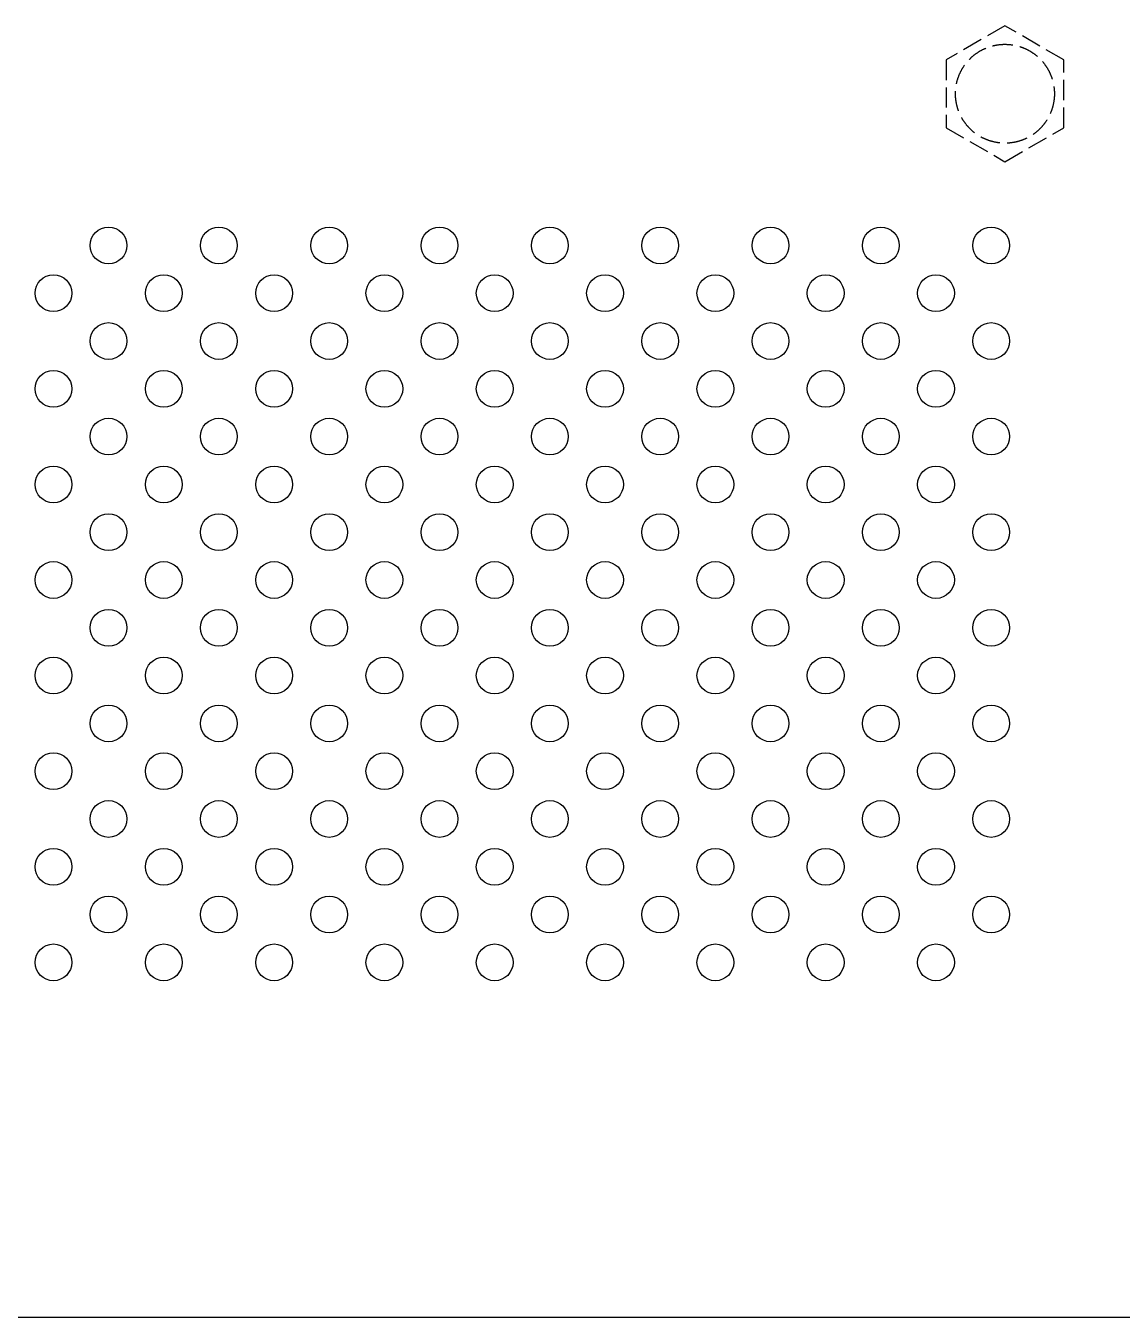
# Model space of a CAD drawing. Extents: x 184 to 644, y -178 to 161.
# Drawn here: x 355.5 to 415.1, y -178.5 to -108.3 of the extents above; entities that cross this region are included whole.
import ezdxf

# ---------------------------------------------------------------- set-up
doc = ezdxf.new("R2010")
doc.units = 0
doc.layers.add('BLACK', color=7, linetype='CONTINUOUS')

msp = doc.modelspace()

# ---------------------------------------------------------------- linework, layer by layer
at = {"layer": 'BLACK', "linetype": 'CONTINUOUS'}
for p, q in [((408.75, -108.254958), (407.797372, -108.804958)), ((409.351924, -108.602479), (408.75, -108.254958)), ((410.650962, -109.352479), (409.698334, -108.802479)), ((407.450962, -109.004958), (406.498334, -109.554958)), ((407.472439, -109.582736), (407.493146, -109.571677)), ((407.493146, -109.571677), (407.513949, -109.5608)), ((407.513949, -109.5608), (407.534845, -109.550105)), ((407.534845, -109.550105), (407.555834, -109.539592)), ((407.555834, -109.539592), (407.576914, -109.529263)), ((407.576914, -109.529263), (407.598083, -109.519118)), ((407.598083, -109.519118), (407.61934, -109.509158)), ((407.61934, -109.509158), (407.640684, -109.499384)), ((407.640684, -109.499384), (407.662111, -109.489797)), ((407.662111, -109.489797), (407.683622, -109.480397)), ((407.683622, -109.480397), (407.702164, -109.472473)), ((408.080777, -109.344575), (408.103538, -109.338834)), ((408.103538, -109.338834), (408.126349, -109.333292)), ((408.126349, -109.333292), (408.149208, -109.327949)), ((408.149208, -109.327949), (408.172112, -109.322806)), ((408.172112, -109.322806), (408.195061, -109.317864)), ((408.195061, -109.317864), (408.218051, -109.313121)), ((408.218051, -109.313121), (408.241082, -109.308579)), ((408.241082, -109.308579), (408.264152, -109.304239)), ((408.264152, -109.304239), (408.287259, -109.3001)), ((408.287259, -109.3001), (408.310401, -109.296163)), ((408.310401, -109.296163), (408.333577, -109.292428)), ((408.333577, -109.292428), (408.356784, -109.288895)), ((408.356784, -109.288895), (408.380021, -109.285565)), ((408.380021, -109.285565), (408.403286, -109.282438)), ((408.403286, -109.282438), (408.426578, -109.279513)), ((408.426578, -109.279513), (408.449895, -109.276793)), ((408.449895, -109.276793), (408.473234, -109.274276)), ((408.473234, -109.274276), (408.496594, -109.271962)), ((408.496594, -109.271962), (408.519974, -109.269853)), ((408.519974, -109.269853), (408.543371, -109.267948)), ((408.543371, -109.267948), (408.566784, -109.266247)), ((408.566784, -109.266247), (408.590211, -109.26475)), ((408.590211, -109.26475), (408.61365, -109.263458)), ((408.61365, -109.263458), (408.637099, -109.26237)), ((408.637099, -109.26237), (408.660557, -109.261487)), ((408.660557, -109.261487), (408.684022, -109.260809)), ((408.684022, -109.260809), (408.707492, -109.260336)), ((408.707492, -109.260336), (408.730965, -109.260067)), ((408.730965, -109.260067), (408.754439, -109.260004)), ((408.754439, -109.260004), (408.777913, -109.260145)), ((408.777913, -109.260145), (408.801386, -109.260491)), ((408.801386, -109.260491), (408.824854, -109.261042)), ((408.824854, -109.261042), (408.848316, -109.261797)), ((408.848316, -109.261797), (408.871771, -109.262758)), ((408.871771, -109.262758), (408.895217, -109.263923)), ((408.895217, -109.263923), (408.918651, -109.265292)), ((408.918651, -109.265292), (408.942073, -109.266866)), ((408.942073, -109.266866), (408.96548, -109.268644)), ((408.96548, -109.268644), (408.988871, -109.270627)), ((408.988871, -109.270627), (409.012244, -109.272813)), ((409.012244, -109.272813), (409.035596, -109.275204)), ((409.035596, -109.275204), (409.058927, -109.277798)), ((409.058927, -109.277798), (409.082234, -109.280596)), ((409.082234, -109.280596), (409.105516, -109.283596)), ((409.105516, -109.283596), (409.128771, -109.2868)), ((409.128771, -109.2868), (409.151997, -109.290207)), ((409.151997, -109.290207), (409.171924, -109.293295)), ((409.560863, -109.385122), (409.583215, -109.392295)), ((409.583215, -109.392295), (409.605503, -109.399664)), ((409.605503, -109.399664), (409.627726, -109.407226)), ((409.627726, -109.407226), (409.649882, -109.414983)), ((409.649882, -109.414983), (409.67197, -109.422932)), ((409.67197, -109.422932), (409.693987, -109.431074)), ((409.693987, -109.431074), (409.715933, -109.439408)), ((409.715933, -109.439408), (409.737805, -109.447932)), ((409.737805, -109.447932), (409.759601, -109.456648)), ((409.759601, -109.456648), (409.781321, -109.465553)), ((409.781321, -109.465553), (409.802963, -109.474648)), ((409.802963, -109.474648), (409.824524, -109.483931)), ((409.824524, -109.483931), (409.846003, -109.493401)), ((409.846003, -109.493401), (409.867399, -109.503059)), ((409.867399, -109.503059), (409.88871, -109.512903)), ((409.88871, -109.512903), (409.909934, -109.522933)), ((409.909934, -109.522933), (409.931069, -109.533148)), ((409.931069, -109.533148), (409.952115, -109.543546)), ((409.952115, -109.543546), (409.973069, -109.554128)), ((409.973069, -109.554128), (409.993931, -109.564893)), ((409.993931, -109.564893), (410.014697, -109.575839)), ((410.014697, -109.575839), (410.035367, -109.586966)), ((411.95, -110.102479), (410.997372, -109.552479)), ((406.151924, -109.754958), (405.55, -110.102479)), ((405.55, -110.102479), (405.55, -111.202479)), ((406.803443, -110.093386), (406.819719, -110.07647)), ((406.819719, -110.07647), (406.836142, -110.059697)), ((406.836142, -110.059697), (406.85271, -110.043067)), ((406.85271, -110.043067), (406.869424, -110.026583)), ((406.869424, -110.026583), (406.88628, -110.010245)), ((406.88628, -110.010245), (406.903278, -109.994056)), ((406.903278, -109.994056), (406.920417, -109.978015)), ((406.920417, -109.978015), (406.937695, -109.962124)), ((406.937695, -109.962124), (406.955112, -109.946384)), ((406.955112, -109.946384), (406.972665, -109.930797)), ((406.972665, -109.930797), (406.990353, -109.915364)), ((406.990353, -109.915364), (407.008175, -109.900086)), ((407.008175, -109.900086), (407.02613, -109.884964)), ((407.02613, -109.884964), (407.044217, -109.869999)), ((407.044217, -109.869999), (407.062433, -109.855193)), ((407.062433, -109.855193), (407.080777, -109.840546)), ((407.080777, -109.840546), (407.099249, -109.82606)), ((407.099249, -109.82606), (407.117847, -109.811735)), ((407.117847, -109.811735), (407.136568, -109.797574)), ((407.136568, -109.797574), (407.155413, -109.783576)), ((407.155413, -109.783576), (407.174379, -109.769743)), ((407.174379, -109.769743), (407.193465, -109.756077)), ((407.193465, -109.756077), (407.21267, -109.742577)), ((407.21267, -109.742577), (407.231992, -109.729246)), ((407.231992, -109.729246), (407.251429, -109.716083)), ((407.251429, -109.716083), (407.27098, -109.703091)), ((407.27098, -109.703091), (407.290644, -109.69027)), ((407.290644, -109.69027), (407.31042, -109.677621)), ((407.31042, -109.677621), (407.330304, -109.665145)), ((407.330304, -109.665145), (407.350297, -109.652843)), ((407.350297, -109.652843), (407.370397, -109.640715)), ((407.370397, -109.640715), (407.390601, -109.628764)), ((407.390601, -109.628764), (407.41091, -109.61699)), ((407.41091, -109.61699), (407.43132, -109.605393)), ((407.43132, -109.605393), (407.45183, -109.593975)), ((407.45183, -109.593975), (407.472439, -109.582736)), ((410.035367, -109.586966), (410.055939, -109.598272)), ((410.055939, -109.598272), (410.076412, -109.609758)), ((410.076412, -109.609758), (410.096784, -109.621422)), ((410.096784, -109.621422), (410.117053, -109.633264)), ((410.117053, -109.633264), (410.137218, -109.645282)), ((410.137218, -109.645282), (410.157277, -109.657475)), ((410.157277, -109.657475), (410.177229, -109.669843)), ((410.177229, -109.669843), (410.197073, -109.682384)), ((410.197073, -109.682384), (410.216806, -109.695099)), ((410.216806, -109.695099), (410.236428, -109.707985)), ((410.236428, -109.707985), (410.255936, -109.721041)), ((410.255936, -109.721041), (410.27533, -109.734268)), ((410.27533, -109.734268), (410.294608, -109.747663)), ((410.294608, -109.747663), (410.313767, -109.761226)), ((410.313767, -109.761226), (410.332808, -109.774956)), ((410.332808, -109.774956), (410.351729, -109.788851)), ((410.351729, -109.788851), (410.370527, -109.802911)), ((410.370527, -109.802911), (410.389202, -109.817134)), ((410.389202, -109.817134), (410.407752, -109.83152)), ((410.407752, -109.83152), (410.426176, -109.846067)), ((410.426176, -109.846067), (410.444472, -109.860774)), ((410.444472, -109.860774), (410.462639, -109.875641)), ((410.462639, -109.875641), (410.480676, -109.890665)), ((410.480676, -109.890665), (410.498581, -109.905846)), ((410.498581, -109.905846), (410.513855, -109.919011)), ((410.795285, -110.202742), (410.810454, -110.220657)), ((410.810454, -110.220657), (410.825467, -110.238703)), ((410.825467, -110.238703), (410.840322, -110.25688)), ((410.840322, -110.25688), (410.855017, -110.275186)), ((410.855017, -110.275186), (410.869552, -110.293619)), ((411.95, -110.797521), (411.95, -110.102479)), ((406.233588, -110.999332), (406.24198, -110.977409)), ((406.24198, -110.977409), (406.250563, -110.955559)), ((406.250563, -110.955559), (406.259336, -110.933786)), ((406.259336, -110.933786), (406.268299, -110.91209)), ((406.268299, -110.91209), (406.27745, -110.890472)), ((406.27745, -110.890472), (406.286791, -110.868936)), ((406.286791, -110.868936), (406.296318, -110.847482)), ((406.296318, -110.847482), (406.306033, -110.826112)), ((406.306033, -110.826112), (406.315934, -110.804827)), ((406.315934, -110.804827), (406.32602, -110.78363)), ((406.32602, -110.78363), (406.33629, -110.762521)), ((406.33629, -110.762521), (406.346745, -110.741503)), ((406.346745, -110.741503), (406.357382, -110.720577)), ((406.357382, -110.720577), (406.368202, -110.699745)), ((406.368202, -110.699745), (406.379203, -110.679007)), ((406.379203, -110.679007), (406.390385, -110.658367)), ((406.390385, -110.658367), (406.401746, -110.637825)), ((406.401746, -110.637825), (406.413286, -110.617383)), ((406.413286, -110.617383), (406.425004, -110.597042)), ((406.425004, -110.597042), (406.4369, -110.576804)), ((406.4369, -110.576804), (406.448971, -110.556671)), ((406.448971, -110.556671), (406.461217, -110.536644)), ((406.461217, -110.536644), (406.473638, -110.516725)), ((406.473638, -110.516725), (406.486232, -110.496915)), ((406.486232, -110.496915), (406.498999, -110.477215)), ((406.498999, -110.477215), (406.511937, -110.457628)), ((406.511937, -110.457628), (406.525046, -110.438154)), ((406.525046, -110.438154), (406.538323, -110.418796)), ((406.538323, -110.418796), (406.549864, -110.40226)), ((410.869552, -110.293619), (410.883926, -110.312178)), ((410.883926, -110.312178), (410.898137, -110.330862)), ((410.898137, -110.330862), (410.912185, -110.34967)), ((410.912185, -110.34967), (410.926068, -110.368599)), ((410.926068, -110.368599), (410.939785, -110.387649)), ((410.939785, -110.387649), (410.953336, -110.406818)), ((410.953336, -110.406818), (410.966718, -110.426104)), ((410.966718, -110.426104), (410.979932, -110.445506)), ((410.979932, -110.445506), (410.992976, -110.465023)), ((410.992976, -110.465023), (411.00585, -110.484653)), ((411.00585, -110.484653), (411.018551, -110.504395)), ((411.018551, -110.504395), (411.03108, -110.524246)), ((411.03108, -110.524246), (411.043435, -110.544206)), ((411.043435, -110.544206), (411.055615, -110.564274)), ((411.055615, -110.564274), (411.06762, -110.584447)), ((411.06762, -110.584447), (411.079449, -110.604723)), ((411.079449, -110.604723), (411.091099, -110.625103)), ((411.091099, -110.625103), (411.102572, -110.645583)), ((411.102572, -110.645583), (411.113866, -110.666162)), ((411.113866, -110.666162), (411.124979, -110.686839)), ((411.124979, -110.686839), (411.135912, -110.707613)), ((411.135912, -110.707613), (411.146662, -110.728481)), ((411.146662, -110.728481), (411.157231, -110.749442)), ((411.157231, -110.749442), (411.167616, -110.770494)), ((411.167616, -110.770494), (411.177817, -110.791637)), ((411.177817, -110.791637), (411.187833, -110.812867)), ((411.187833, -110.812867), (411.197663, -110.834184)), ((411.197663, -110.834184), (411.207307, -110.855587)), ((411.207307, -110.855587), (411.216764, -110.877072)), ((411.216764, -110.877072), (411.226033, -110.898639)), ((411.226033, -110.898639), (411.235114, -110.920286)), ((411.235114, -110.920286), (411.244005, -110.942012)), ((411.244005, -110.942012), (411.252706, -110.963814)), ((411.252706, -110.963814), (411.261217, -110.985692)), ((411.261217, -110.985692), (411.269536, -111.007643)), ((405.55, -111.602479), (405.55, -112.702479)), ((406.115852, -111.40469), (406.120711, -111.381724)), ((406.120711, -111.381724), (406.12577, -111.358801)), ((406.12577, -111.358801), (406.131029, -111.335923)), ((406.131029, -111.335923), (406.136487, -111.313092)), ((406.136487, -111.313092), (406.142145, -111.290309)), ((406.142145, -111.290309), (406.148001, -111.267577)), ((406.148001, -111.267577), (406.154055, -111.244896)), ((406.154055, -111.244896), (406.160307, -111.222269)), ((406.160307, -111.222269), (406.166757, -111.199698)), ((406.166757, -111.199698), (406.173402, -111.177184)), ((406.173402, -111.177184), (406.180245, -111.154728)), ((406.180245, -111.154728), (406.187282, -111.132334)), ((406.187282, -111.132334), (406.194515, -111.110001)), ((406.194515, -111.110001), (406.201943, -111.087733)), ((406.201943, -111.087733), (406.209565, -111.06553)), ((406.209565, -111.06553), (406.21738, -111.043394)), ((406.21738, -111.043394), (406.225388, -111.021328)), ((406.225388, -111.021328), (406.233588, -110.999332)), ((411.269536, -111.007643), (411.277664, -111.029666)), ((411.277664, -111.029666), (411.285599, -111.051758)), ((411.285599, -111.051758), (411.293341, -111.07392)), ((411.293341, -111.07392), (411.300889, -111.096147)), ((411.300889, -111.096147), (411.308243, -111.11844)), ((411.308243, -111.11844), (411.315402, -111.140797)), ((411.315402, -111.140797), (411.321396, -111.16005)), ((411.410052, -111.549724), (411.413444, -111.572952)), ((411.413444, -111.572952), (411.416633, -111.596209)), ((411.416633, -111.596209), (411.419619, -111.619493)), ((411.419619, -111.619493), (411.422401, -111.642802)), ((411.422401, -111.642802), (411.42498, -111.666134)), ((411.42498, -111.666134), (411.427356, -111.689489)), ((411.427356, -111.689489), (411.429527, -111.712862)), ((411.95, -112.297521), (411.95, -111.197521)), ((406.060025, -111.938422), (406.060228, -111.914949)), ((406.060026, -111.961897), (406.060025, -111.938422)), ((406.060233, -111.985371), (406.060026, -111.961897)), ((406.060228, -111.914949), (406.060637, -111.891478)), ((406.060644, -112.008842), (406.060233, -111.985371)), ((406.060637, -111.891478), (406.06125, -111.868011)), ((406.06126, -112.032308), (406.060644, -112.008842)), ((406.06125, -111.868011), (406.062068, -111.844551)), ((406.06208, -112.055769), (406.06126, -112.032308)), ((406.062068, -111.844551), (406.06309, -111.821098)), ((406.063106, -112.079221), (406.06208, -112.055769)), ((406.06309, -111.821098), (406.064132, -111.800961)), ((406.064335, -112.102663), (406.063106, -112.079221)), ((406.06577, -112.126094), (406.064335, -112.102663)), ((406.067409, -112.149511), (406.06577, -112.126094)), ((406.069252, -112.172913), (406.067409, -112.149511)), ((406.071299, -112.196298), (406.069252, -112.172913)), ((406.073551, -112.219665), (406.071299, -112.196298)), ((406.076006, -112.243011), (406.073551, -112.219665)), ((406.078665, -112.266334), (406.076006, -112.243011)), ((406.081527, -112.289634), (406.078665, -112.266334)), ((406.084592, -112.312907), (406.081527, -112.289634)), ((406.087861, -112.336153), (406.084592, -112.312907)), ((406.091332, -112.35937), (406.087861, -112.336153)), ((406.095005, -112.382555), (406.091332, -112.35937)), ((406.098881, -112.405708), (406.095005, -112.382555)), ((411.406882, -112.370809), (411.403108, -112.393978)), ((411.410453, -112.347607), (411.406882, -112.370809)), ((411.413821, -112.324376), (411.410453, -112.347607)), ((411.416987, -112.301115), (411.413821, -112.324376)), ((411.419949, -112.277829), (411.416987, -112.301115)), ((411.422708, -112.254517), (411.419949, -112.277829)), ((411.425264, -112.231182), (411.422708, -112.254517)), ((411.427616, -112.207825), (411.425264, -112.231182)), ((411.429764, -112.184449), (411.427616, -112.207825)), ((411.429527, -111.712862), (411.431495, -111.736255)), ((411.431708, -112.161055), (411.429764, -112.184449)), ((411.431495, -111.736255), (411.433258, -111.759663)), ((411.433447, -112.137645), (411.431708, -112.161055)), ((411.433258, -111.759663), (411.434816, -111.783086)), ((411.434983, -112.114221), (411.433447, -112.137645)), ((411.434816, -111.783086), (411.436171, -111.806521)), ((411.436313, -112.090784), (411.434983, -112.114221)), ((411.436171, -111.806521), (411.437321, -111.829968)), ((411.43744, -112.067336), (411.436313, -112.090784)), ((411.437321, -111.829968), (411.438266, -111.853423)), ((411.438361, -112.04388), (411.43744, -112.067336)), ((411.438266, -111.853423), (411.439006, -111.876886)), ((411.439078, -112.020416), (411.438361, -112.04388)), ((411.439006, -111.876886), (411.439542, -111.900355)), ((411.43959, -111.996947), (411.439078, -112.020416)), ((411.439542, -111.900355), (411.439873, -111.923827)), ((411.439898, -111.973474), (411.43959, -111.996947)), ((411.439873, -111.923827), (411.439999, -111.947301)), ((411.44, -111.95), (411.439898, -111.973474)), ((411.439999, -111.947301), (411.44, -111.95)), ((406.102959, -112.428825), (406.098881, -112.405708)), ((406.107238, -112.451907), (406.102959, -112.428825)), ((406.111719, -112.47495), (406.107238, -112.451907)), ((406.1164, -112.497953), (406.111719, -112.47495)), ((406.121282, -112.520914), (406.1164, -112.497953)), ((406.126364, -112.543832), (406.121282, -112.520914)), ((406.131646, -112.566705), (406.126364, -112.543832)), ((406.137128, -112.58953), (406.131646, -112.566705)), ((406.142808, -112.612307), (406.137128, -112.58953)), ((406.148687, -112.635034), (406.142808, -112.612307)), ((406.154764, -112.657708), (406.148687, -112.635034)), ((406.161039, -112.680329), (406.154764, -112.657708)), ((406.167511, -112.702893), (406.161039, -112.680329)), ((406.174179, -112.725401), (406.167511, -112.702893)), ((406.181044, -112.747849), (406.174179, -112.725401)), ((406.188104, -112.770237), (406.181044, -112.747849)), ((406.195359, -112.792562), (406.188104, -112.770237)), ((406.202809, -112.814823), (406.195359, -112.792562)), ((406.210453, -112.837019), (406.202809, -112.814823)), ((406.218291, -112.859146), (406.210453, -112.837019)), ((406.226321, -112.881205), (406.218291, -112.859146)), ((411.226158, -113.001067), (411.21821, -113.019599)), ((411.235236, -112.979418), (411.226158, -113.001067)), ((411.244125, -112.957692), (411.235236, -112.979418)), ((411.252823, -112.935888), (411.244125, -112.957692)), ((411.261331, -112.91401), (411.252823, -112.935888)), ((411.269648, -112.892058), (411.261331, -112.91401)), ((411.277773, -112.870034), (411.269648, -112.892058)), ((411.285706, -112.84794), (411.277773, -112.870034)), ((411.293445, -112.825778), (411.285706, -112.84794)), ((411.300991, -112.80355), (411.293445, -112.825778)), ((411.308342, -112.781256), (411.300991, -112.80355)), ((411.315499, -112.758899), (411.308342, -112.781256)), ((411.32246, -112.73648), (411.315499, -112.758899)), ((411.329225, -112.714001), (411.32246, -112.73648)), ((411.335794, -112.691464), (411.329225, -112.714001)), ((411.342166, -112.668871), (411.335794, -112.691464)), ((411.34834, -112.646223), (411.342166, -112.668871)), ((411.354317, -112.623522), (411.34834, -112.646223)), ((411.360096, -112.60077), (411.354317, -112.623522)), ((411.365675, -112.577968), (411.360096, -112.60077)), ((411.371055, -112.555118), (411.365675, -112.577968)), ((411.376236, -112.532223), (411.371055, -112.555118)), ((411.381217, -112.509282), (411.376236, -112.532223)), ((411.385997, -112.4863), (411.381217, -112.509282)), ((411.390577, -112.463276), (411.385997, -112.4863)), ((411.394956, -112.440214), (411.390577, -112.463276)), ((411.399133, -112.417114), (411.394956, -112.440214)), ((411.403108, -112.393978), (411.399133, -112.417114)), ((411.95, -113.797521), (411.95, -112.697521)), ((405.55, -113.102479), (405.55, -113.797521)), ((406.401902, -113.262454), (406.39213, -113.244816)), ((406.413445, -113.282895), (406.401902, -113.262454)), ((406.425165, -113.303234), (406.413445, -113.282895)), ((406.437063, -113.32347), (406.425165, -113.303234)), ((406.449136, -113.343602), (406.437063, -113.32347)), ((406.461385, -113.363627), (406.449136, -113.343602)), ((406.473808, -113.383545), (406.461385, -113.363627)), ((406.486405, -113.403354), (406.473808, -113.383545)), ((406.499174, -113.423052), (406.486405, -113.403354)), ((406.512114, -113.442638), (406.499174, -113.423052)), ((406.525225, -113.46211), (406.512114, -113.442638)), ((406.538505, -113.481467), (406.525225, -113.46211)), ((406.551954, -113.500707), (406.538505, -113.481467)), ((406.56557, -113.51983), (406.551954, -113.500707)), ((406.579352, -113.538832), (406.56557, -113.51983)), ((406.5933, -113.557714), (406.579352, -113.538832)), ((406.607412, -113.576473), (406.5933, -113.557714)), ((406.621687, -113.595109), (406.607412, -113.576473)), ((406.636124, -113.613619), (406.621687, -113.595109)), ((406.650722, -113.632002), (406.636124, -113.613619)), ((406.66548, -113.650258), (406.650722, -113.632002)), ((406.680397, -113.668384), (406.66548, -113.650258)), ((406.695471, -113.686379), (406.680397, -113.668384)), ((406.710702, -113.704242), (406.695471, -113.686379)), ((406.726088, -113.721971), (406.710702, -113.704242)), ((406.741628, -113.739565), (406.726088, -113.721971)), ((406.757321, -113.757023), (406.741628, -113.739565)), ((406.773166, -113.774343), (406.757321, -113.757023)), ((406.789162, -113.791525), (406.773166, -113.774343)), ((406.805307, -113.808566), (406.789162, -113.791525)), ((410.718963, -113.782835), (410.702894, -113.799947)), ((410.734883, -113.765583), (410.718963, -113.782835)), ((410.750651, -113.748192), (410.734883, -113.765583)), ((410.766267, -113.730665), (410.750651, -113.748192)), ((410.781729, -113.713002), (410.766267, -113.730665)), ((410.797037, -113.695205), (410.781729, -113.713002)), ((410.812188, -113.677275), (410.797037, -113.695205)), ((410.827183, -113.659214), (410.812188, -113.677275)), ((410.842019, -113.641022), (410.827183, -113.659214)), ((410.856696, -113.622702), (410.842019, -113.641022)), ((410.871213, -113.604254), (410.856696, -113.622702)), ((410.885568, -113.58568), (410.871213, -113.604254)), ((410.899761, -113.566981), (410.885568, -113.58568)), ((410.913789, -113.54816), (410.899761, -113.566981)), ((410.927653, -113.529217), (410.913789, -113.54816)), ((410.941352, -113.510153), (410.927653, -113.529217)), ((410.954883, -113.490971), (410.941352, -113.510153)), ((410.968246, -113.471671), (410.954883, -113.490971)), ((410.981441, -113.452256), (410.968246, -113.471671)), ((410.994465, -113.432726), (410.981441, -113.452256)), ((411.007319, -113.413083), (410.994465, -113.432726)), ((411.020001, -113.393329), (411.007319, -113.413083)), ((411.032509, -113.373464), (411.020001, -113.393329)), ((405.55, -113.797521), (406.502628, -114.347521)), ((406.8216, -113.825466), (406.805307, -113.808566)), ((406.838039, -113.842223), (406.8216, -113.825466)), ((406.854625, -113.858835), (406.838039, -113.842223)), ((406.871354, -113.875303), (406.854625, -113.858835)), ((406.888227, -113.891623), (406.871354, -113.875303)), ((406.905242, -113.907796), (406.888227, -113.891623)), ((406.922397, -113.92382), (406.905242, -113.907796)), ((406.939691, -113.939694), (406.922397, -113.92382)), ((406.957123, -113.955416), (406.939691, -113.939694)), ((406.974692, -113.970985), (406.957123, -113.955416)), ((406.992395, -113.9864), (406.974692, -113.970985)), ((407.010233, -114.00166), (406.992395, -113.9864)), ((407.028203, -114.016764), (407.010233, -114.00166)), ((407.046304, -114.031711), (407.028203, -114.016764)), ((407.064535, -114.046499), (407.046304, -114.031711)), ((407.082895, -114.061128), (407.064535, -114.046499)), ((407.101381, -114.075595), (407.082895, -114.061128)), ((407.45211, -114.306179), (407.434484, -114.296384)), ((407.472721, -114.317416), (407.45211, -114.306179)), ((407.493429, -114.328472), (407.472721, -114.317416)), ((407.514232, -114.339347), (407.493429, -114.328472)), ((407.53513, -114.35004), (407.514232, -114.339347)), ((407.55612, -114.36055), (407.53513, -114.35004)), ((407.577202, -114.370877), (407.55612, -114.36055)), ((407.598372, -114.381019), (407.577202, -114.370877)), ((407.61963, -114.390976), (407.598372, -114.381019)), ((407.640975, -114.400747), (407.61963, -114.390976)), ((407.662403, -114.410332), (407.640975, -114.400747)), ((407.683915, -114.419729), (407.662403, -114.410332)), ((407.705508, -114.428938), (407.683915, -114.419729)), ((407.72718, -114.437959), (407.705508, -114.428938)), ((407.74893, -114.44679), (407.72718, -114.437959)), ((407.770757, -114.455431), (407.74893, -114.44679)), ((407.792658, -114.463881), (407.770757, -114.455431)), ((407.814632, -114.472139), (407.792658, -114.463881)), ((407.836677, -114.480206), (407.814632, -114.472139)), ((407.858792, -114.488079), (407.836677, -114.480206)), ((407.880974, -114.49576), (407.858792, -114.488079)), ((407.903223, -114.503247), (407.880974, -114.49576)), ((409.630277, -114.491892), (409.608061, -114.499477)), ((409.652425, -114.484113), (409.630277, -114.491892)), ((409.674505, -114.476142), (409.652425, -114.484113)), ((409.696514, -114.467978), (409.674505, -114.476142)), ((409.718451, -114.459622), (409.696514, -114.467978)), ((409.740314, -114.451075), (409.718451, -114.459622)), ((409.762102, -114.442338), (409.740314, -114.451075)), ((409.783813, -114.433411), (409.762102, -114.442338)), ((409.805446, -114.424295), (409.783813, -114.433411)), ((409.826997, -114.41499), (409.805446, -114.424295)), ((409.848467, -114.405498), (409.826997, -114.41499)), ((409.869853, -114.395819), (409.848467, -114.405498)), ((409.891154, -114.385953), (409.869853, -114.395819)), ((409.912368, -114.375902), (409.891154, -114.385953)), ((409.933494, -114.365666), (409.912368, -114.375902)), ((410.049038, -114.895042), (411.001666, -114.345042)), ((410.294869, -114.152153), (410.278318, -114.163672)), ((410.314027, -114.138588), (410.294869, -114.152153)), ((410.333067, -114.124856), (410.314027, -114.138588)), ((410.351985, -114.110959), (410.333067, -114.124856)), ((410.370782, -114.096897), (410.351985, -114.110959)), ((410.389455, -114.082671), (410.370782, -114.096897)), ((410.408004, -114.068283), (410.389455, -114.082671)), ((410.426426, -114.053734), (410.408004, -114.068283)), ((410.44472, -114.039024), (410.426426, -114.053734)), ((410.462886, -114.024156), (410.44472, -114.039024)), ((410.480921, -114.009129), (410.462886, -114.024156)), ((410.498824, -113.993946), (410.480921, -114.009129)), ((410.516594, -113.978607), (410.498824, -113.993946)), ((410.534229, -113.963113), (410.516594, -113.978607)), ((410.551729, -113.947467), (410.534229, -113.963113)), ((410.569091, -113.931668), (410.551729, -113.947467)), ((410.586315, -113.915718), (410.569091, -113.931668)), ((410.603399, -113.899618), (410.586315, -113.915718)), ((410.620342, -113.88337), (410.603399, -113.899618)), ((410.637142, -113.866975), (410.620342, -113.88337)), ((410.653799, -113.850434), (410.637142, -113.866975)), ((410.670311, -113.833748), (410.653799, -113.850434)), ((410.686676, -113.816919), (410.670311, -113.833748)), ((410.702894, -113.799947), (410.686676, -113.816919)), ((411.348076, -114.145042), (411.95, -113.797521)), ((406.849038, -114.547521), (407.801666, -115.097521)), ((407.925536, -114.510539), (407.903223, -114.503247)), ((407.947912, -114.517636), (407.925536, -114.510539)), ((407.970349, -114.524538), (407.947912, -114.517636)), ((407.992846, -114.531243), (407.970349, -114.524538)), ((408.0154, -114.537752), (407.992846, -114.531243)), ((408.03801, -114.544064), (408.0154, -114.537752)), ((408.060674, -114.550179), (408.03801, -114.544064)), ((408.083391, -114.556095), (408.060674, -114.550179)), ((408.106159, -114.561813), (408.083391, -114.556095)), ((408.128975, -114.567332), (408.106159, -114.561813)), ((408.151839, -114.572652), (408.128975, -114.567332)), ((408.174749, -114.577772), (408.151839, -114.572652)), ((408.197702, -114.582692), (408.174749, -114.577772)), ((408.220697, -114.587411), (408.197702, -114.582692)), ((408.243733, -114.59193), (408.220697, -114.587411)), ((408.266807, -114.596247), (408.243733, -114.59193)), ((408.289918, -114.600363), (408.266807, -114.596247)), ((408.313064, -114.604277), (408.289918, -114.600363)), ((408.336243, -114.607989), (408.313064, -114.604277)), ((408.359454, -114.611498), (408.336243, -114.607989)), ((408.382694, -114.614805), (408.359454, -114.611498)), ((408.405963, -114.617909), (408.382694, -114.614805)), ((408.429258, -114.62081), (408.405963, -114.617909)), ((408.452577, -114.623507), (408.429258, -114.62081)), ((408.475919, -114.626001), (408.452577, -114.623507)), ((408.75, -115.645042), (409.702628, -115.095042)), ((408.895536, -114.63606), (408.875397, -114.637076)), ((408.91897, -114.634688), (408.895536, -114.63606)), ((408.942392, -114.633111), (408.91897, -114.634688)), ((408.965799, -114.63133), (408.942392, -114.633111)), ((408.989189, -114.629345), (408.965799, -114.63133)), ((409.012562, -114.627155), (408.989189, -114.629345)), ((409.035914, -114.624762), (409.012562, -114.627155)), ((409.059244, -114.622165), (409.035914, -114.624762)), ((409.082551, -114.619365), (409.059244, -114.622165)), ((409.105833, -114.616361), (409.082551, -114.619365)), ((409.129088, -114.613155), (409.105833, -114.616361)), ((409.152313, -114.609745), (409.129088, -114.613155)), ((409.175508, -114.606133), (409.152313, -114.609745)), ((409.198671, -114.602319), (409.175508, -114.606133)), ((409.221799, -114.598302), (409.198671, -114.602319)), ((409.244892, -114.594084), (409.221799, -114.598302)), ((409.267947, -114.589665), (409.244892, -114.594084)), ((409.290962, -114.585045), (409.267947, -114.589665)), ((409.313936, -114.580224), (409.290962, -114.585045)), ((409.336868, -114.575202), (409.313936, -114.580224)), ((409.359754, -114.569981), (409.336868, -114.575202)), ((409.382594, -114.56456), (409.359754, -114.569981)), ((409.405386, -114.55894), (409.382594, -114.56456)), ((409.428128, -114.553122), (409.405386, -114.55894)), ((409.450819, -114.547105), (409.428128, -114.553122)), ((409.473456, -114.54089), (409.450819, -114.547105)), ((409.496038, -114.534478), (409.473456, -114.54089)), ((409.518563, -114.527869), (409.496038, -114.534478)), ((409.54103, -114.521064), (409.518563, -114.527869)), ((409.563436, -114.514064), (409.54103, -114.521064)), ((409.58578, -114.506867), (409.563436, -114.514064)), ((409.608061, -114.499477), (409.58578, -114.506867)), ((408.148076, -115.297521), (408.75, -115.645042)), ((293.5, -178.5), (549, -178.5))]:
    msp.add_line(p, q, dxfattribs=at)
at = {"layer": 'BLACK'}
for centre in [(360, -120.2), (366, -120.2), (372, -120.2), (378, -120.2), (384, -120.2), (390, -120.2), (396, -120.2), (402, -120.2), (408, -120.2), (357, -122.8), (363, -122.8), (369, -122.8), (375, -122.8), (381, -122.8), (387, -122.8), (393, -122.8), (399, -122.8), (405, -122.8), (360, -125.4), (366, -125.4), (372, -125.4), (378, -125.4), (384, -125.4), (390, -125.4), (396, -125.4), (402, -125.4), (408, -125.4), (357, -128), (363, -128), (369, -128), (375, -128), (381, -128), (387, -128), (393, -128), (399, -128), (405, -128), (360, -130.6), (366, -130.6), (372, -130.6), (378, -130.6), (384, -130.6), (390, -130.6), (396, -130.6), (402, -130.6), (408, -130.6), (357, -133.2), (363, -133.2), (369, -133.2), (375, -133.2), (381, -133.2), (387, -133.2), (393, -133.2), (399, -133.2), (405, -133.2), (360, -135.8), (366, -135.8), (372, -135.8), (378, -135.8), (384, -135.8), (390, -135.8), (396, -135.8), (402, -135.8), (408, -135.8), (357, -138.4), (363, -138.4), (369, -138.4), (375, -138.4), (381, -138.4), (387, -138.4), (393, -138.4), (399, -138.4), (405, -138.4), (360, -141), (366, -141), (372, -141), (378, -141), (384, -141), (390, -141), (396, -141), (402, -141), (408, -141), (357, -143.6), (363, -143.6), (369, -143.6), (375, -143.6), (381, -143.6), (387, -143.6), (393, -143.6), (399, -143.6), (405, -143.6), (360, -146.2), (366, -146.2), (372, -146.2), (378, -146.2), (384, -146.2), (390, -146.2), (396, -146.2), (402, -146.2), (408, -146.2), (357, -148.8), (363, -148.8), (369, -148.8), (375, -148.8), (381, -148.8), (387, -148.8), (393, -148.8), (399, -148.8), (405, -148.8), (360, -151.4), (366, -151.4), (372, -151.4), (378, -151.4), (384, -151.4), (390, -151.4), (396, -151.4), (402, -151.4), (408, -151.4), (357, -154), (363, -154), (369, -154), (375, -154), (381, -154), (387, -154), (393, -154), (399, -154), (405, -154), (360, -156.6), (366, -156.6), (372, -156.6), (378, -156.6), (384, -156.6), (390, -156.6), (396, -156.6), (402, -156.6), (408, -156.6), (357, -159.2), (363, -159.2), (369, -159.2), (375, -159.2), (381, -159.2), (387, -159.2), (393, -159.2), (399, -159.2), (405, -159.2)]:
    msp.add_circle(centre, 1, dxfattribs=at)

doc.saveas('drawing.dxf')
